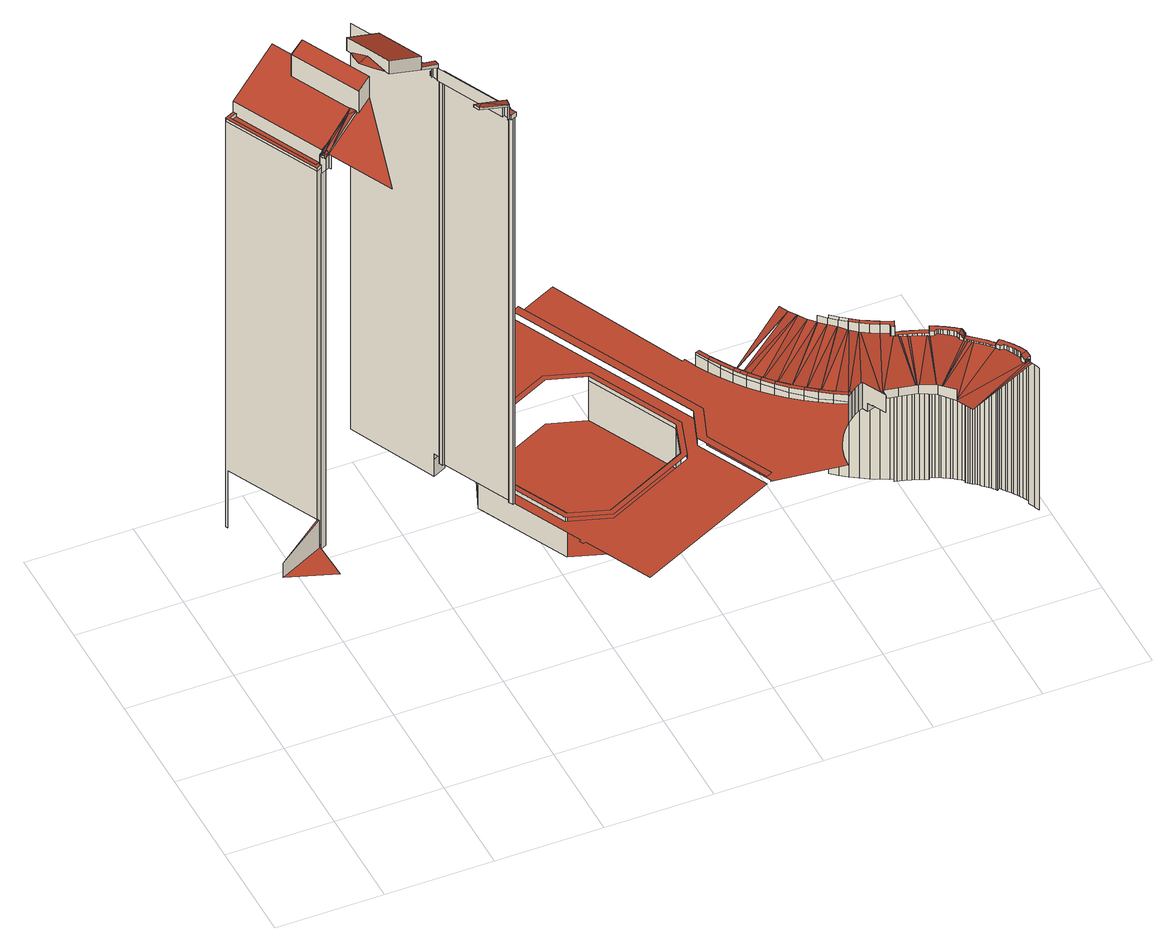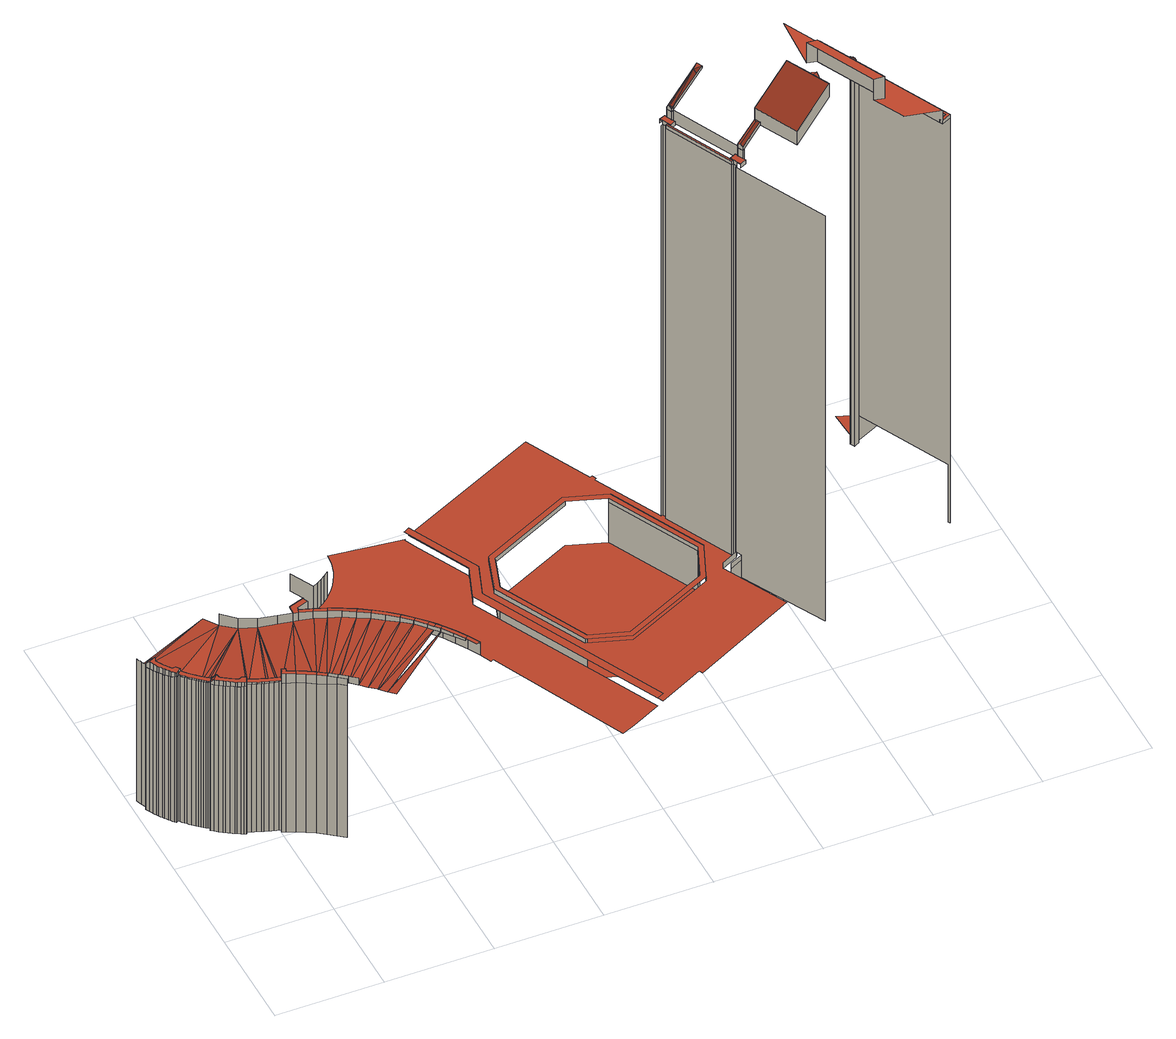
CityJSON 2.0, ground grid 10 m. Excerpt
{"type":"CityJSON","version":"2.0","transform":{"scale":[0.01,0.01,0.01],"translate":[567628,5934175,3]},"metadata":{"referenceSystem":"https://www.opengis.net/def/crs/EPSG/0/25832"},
"CityObjects":{
"building1":{"type":"Building","attributes":{"Grundfläche 2D":"11841.730945","Grundhöhe NN":"3.777"},"children":["building1-1","building1-2","building1-3","building1-4","building1-5","building1-6","building1-7","building1-8","building1-9","building1-10","building1-11","building1-12"],"geometry":[{"type":"MultiSurface","lod":"3","boundaries":[[[0,1,2]],[[2,3,4,0]],[[5,6,7,8,9,10,11]],[[3,12,13,14,15,16,17,18,19,20,4]],[[21,22,23,24,25,26,27,28]],[[6,29,30,31,32,25,24,23,8,7]],[[5,1,0,4,20,19]],[[30,29,6,5,19,18,17]],[[33,14,13,34]],[[30,17,16,15,14,33,35,36,37,38,39,31]],[[35,40,41,38,37,36]],[[41,42,32,31,39,38]],[[43,40,35,33,44]],[[26,25,26,27]],[[27,26,25,32,42,41]],[[42,32,42,41]],[[40,43,44,45,46,47]],[[46,45,47]],[[48,49,50,27]],[[47,51,52,53,54,55,56,57,58,21,28,27,50,49,48,27,41,40]],[[59,60,56,55]],[[54,53,61,62,59,55]],[[63,60,59,62,61]],[[53,52,63,61]],[[64,65,66,67,68,69,70,71,72,73]],[[68,67,66,74,75]],[[76,69,68,75]],[[77,78,74,66,65]],[[75,74,78,79,80,76]],[[81,82,83,84,85]],[[86,87,88]],[[89,87,86]],[[86,88,90,91,89]],[[92,83,82,81,93,87,89,91,94]],[[95,96,90,88]],[[97,98,99,100,101,102,103,104,105,106]],[[107,108,109,110]],[[110,109,104,103]],[[111,112,108,107]],[[113,106,105,114]],[[115,116,96,95]],[[117,118,119,116,115]],[[115,95,120]],[[117,115,121]],[[121,115,120]],[[122,123,99,98]],[[124,125,126,127,128]],[[124,128,127,129,130,131,119,118,117,121,120,132]],[[133,134,112,111]],[[114,135,136,113]],[[122,98,97,137]],[[138,139,140,141]],[[141,140,134,133]],[[142,143,139,138]],[[144,145,146,147,148,149]],[[150,151,152,153]],[[154,155,156,144,149,157,158,159]],[[153,160,161,162]],[[150,153,162,163]],[[153,152,164,160]],[[165,166,167,168,135,114,105,104,109,108,112,134,140,139,143,169,170,171,172,173,174,175,176,177,178],[179,180,181,146,145,144,156,155,154,182,183,184,185,186]],[[151,187,188,189,190,191,164,152]],[[192,193,194,195,196,197,159,158,157,149,148,147,198,199],[200,201,202,203,163,162,161,204]],[[205,206,203,202]],[[207,189,188,205]],[[208,207,201,200]],[[207,205,202,201]],[[208,190,189,207]],[[179,186,185,194,193,192]],[[185,184,195,194]],[[209,210,178,177]],[[211,212,213,214,210,209,215,216,217]],[[218,219,212,211]],[[218,220,221,219]],[[222,223,224,225]],[[222,226,227,223]],[[228,229,225,224]],[[223,230,231,224]],[[223,227,232,230]],[[228,224,233]],[[228,233,234,235]],[[236,235,234]],[[230,237,238,231]],[[239,236,234,233,240,241]],[[230,232,242,237]],[[243,241,240,233,224,231,238,244]],[[238,237,245,246,247]],[[248,249,239,241,243,244]],[[237,242,250,245]],[[244,238,251]],[[251,238,247,252]],[[253,248,244,251]],[[254,255,252,247,246]],[[253,251,252,255,254,256,257,258]],[[245,259,260,246]],[[254,246,261]],[[245,250,262,259]],[[254,261,263,256]],[[264,261,246,260]],[[265,263,261,264]],[[266,267,268,269,270,271,272,273,274,275,276,277,278,279,280,281,282,283,284,285,286,287,288,289,290,291,292,293,294,295,262,250,242,232,227,226,296,297,298,299,300,221,220,301]],[[259,302,303,260]],[[264,260,304]],[[264,304,305,265]],[[306,265,305]],[[304,307,306,305]],[[259,262,295,302]],[[307,304,260,303,308]],[[306,307,308,309,310,311]],[[308,303,309]],[[302,312,313,303]],[[302,295,294,312]],[[310,309,314,315,316,317]],[[263,318,257,256]],[[253,319,248]],[[320,315,314,309,303,313,321,322]],[[312,323,321,313]],[[312,294,293,323]],[[324,325,316,315,320,322]],[[322,321,326]],[[323,327,328,321]],[[329,324,322]],[[323,293,292,327]],[[330,326,321,328,331]],[[332,333,329,322,326,330,331]],[[248,319,334,249]],[[318,335,258,257]],[[331,328,336]],[[337,280,279,338]],[[332,331,336,339,340,341,342,343]],[[344,328,327,345]],[[327,292,291,345]],[[346,281,280,337]],[[347,340,339,336,328,344,348,349]],[[350,325,324]],[[345,351,348,344]],[[345,291,290,351]],[[352,282,281,346]],[[316,353,354,317]],[[355,356,341,340,347,349]],[[357,333,332]],[[329,333,357,358,324]],[[349,348,359]],[[360,283,282,352]],[[311,310,317,354,361]],[[362,355,349,359]],[[363,355,362]],[[265,306,364,365]],[[366,367,368,348,351,369]],[[366,369,351,290,289,288]],[[370,371,285,284,283,360,372,373,374,375]],[[376,353,316]],[[377,378,359,348,368,379]],[[380,381,363,362,359,378,377,379]],[[382,383,263,265,365]],[[285,371,384,385,287,286]],[[288,386,366]],[[364,306,311,361,387]],[[375,388,389,370]],[[366,386,390,367]],[[316,325,350,376]],[[379,368,367,390,391]],[[288,287,392,386]],[[393,380,379,391]],[[386,392,287,385,394,390]],[[391,390,394,385,384,371,370,389,395,396,397,398]],[[356,399,400,401,342,341]],[[402,399,356,355]],[[389,388,403,404,396,395]],[[405,393,391,398]],[[396,404,406,407,398,397]],[[408,332,343,409]],[[343,342,401,409]],[[407,410,411,405,398]],[[393,405,412,413,381,380]],[[414,350,324,358]],[[357,332,408]],[[413,415,416,363,381]],[[355,363,416,402]],[[417,418,411,410]],[[350,414,419,420,421,422,353,376]],[[408,423,424,425,419,414,358,357]],[[426,427,428,429]],[[427,426,430,431]],[[432,433,423,408,409,401]],[[434,432,401,400]],[[435,434,400]],[[431,436,437,427]],[[427,437,438,428]],[[399,435,400]],[[439,440,418,417]],[[416,441,442,435,399,402]],[[442,441,443,436,435]],[[437,444,445,438]],[[411,418,446,447,448,449,450,405]],[[451,441,416,415]],[[451,443,441]],[[444,437,436,443]],[[452,453,454,455,451,415,413,412]],[[456,457,452,412,405,458]],[[459,460,440,439]],[[455,454,453,461,462,463,464,443,451]],[[444,465,466,445]],[[465,444,443,464]],[[462,461,453,452,457,456]],[[467,458,405,450,468,469]],[[465,470,471,466]],[[470,465,464,463]],[[472,473,462,456,458,467]],[[469,468,474,475]],[[470,476,477,471]],[[467,469,475,472]],[[473,472,475,474,478,479,480,481,482,483,484,463,462]],[[440,485,486,487,418]],[[447,446,418,488,489]],[[476,470,463,484]],[[468,450,449,479,478,474]],[[448,490,480,479,449]],[[490,491,481,480]],[[476,492,493,477]],[[418,494,495,496,497,489,488]],[[447,498,448]],[[499,492,483,482,481,491,498]],[[492,476,484,483]],[[493,492,499,498,500,501]],[[498,447,502,500]],[[495,494,418,503,504]],[[502,447,489,497,505,506]],[[505,497,496,495,507,508]],[[460,509,510,440]],[[507,495,504,511,512,513]],[[514,515,511,504,503,418,487,486,516,517,518,519]],[[511,515,520,512]],[[486,485,440,521,522]],[[520,515,514,519,523,524]],[[523,519,518,517,525,526]],[[527,525,517,516,486,522,528,529]],[[522,530,531,528]],[[522,521,440,532,533]],[[530,534,535,531]],[[534,530,536]],[[534,536,537,535]],[[536,538,539,537]],[[536,530,538]],[[540,541,542,543,460]],[[538,530,522,544]],[[510,509,545,546,547,440]],[[539,538,544,548,549,550]],[[551,548,544,522,552]],[[549,548,551,552,553,554]],[[555,552,522,556]],[[552,555,557,553]],[[556,522,558]],[[533,532,440,559,560]],[[440,547,546,560,559]],[[558,522,561]],[[557,555,556,558,562,563]],[[562,558,561,564,565,566]],[[561,522,533]],[[564,567,568,565]],[[564,533,569,570,567]],[[568,567,570,569,571,572]],[[564,561,533]],[[573,571,569,574,575,576,577,578]],[[574,569,533,579,576,575]],[[533,560,580,581]],[[576,579,582,577]],[[579,533,581,582]],[[560,546,583,580]],[[546,545,584,583]],[[545,509,585,584]],[[509,586,587,585]],[[588,460,543,542,589,590]],[[460,588,590,589,591,592,593,594,595,596,597,598,586,509]],[[586,598,599,587]],[[599,598,597,596,600,601]],[[540,602,603,542,541]],[[540,604,605,603,602]],[[600,596,595,594,606,607]],[[594,593,608,606]],[[608,593,592,591,609,610]],[[591,589,611,609]],[[589,612,613,611]],[[612,614,615,613]],[[614,612,589,616]],[[617,616,589,618]],[[618,589,619]],[[620,615,614,616,617,618,621,622]],[[619,589,623]],[[623,589,624]],[[618,619,625,621]],[[624,589,626]],[[626,589,627]],[[625,619,623,624,628,629]],[[627,589,542]],[[624,626,630,628]],[[630,626,627,631,632,633]],[[631,627,542]],[[631,634,635,632]],[[634,631,542]],[[636,634,542]],[[637,638,542,603,605,639,640,641]],[[635,634,636,642,643,644]],[[645,640,639,646,647,648,649,650]],[[642,636,542,651,652,653]],[[643,642,653,652,654,655]],[[651,542,638,656]],[[652,651,656,654]]],"semantics":{"surfaces":[{"type":"RoofSurface"},{"type":"WallSurface"}],"values":[0,1,1,0,1,0,1,1,1,1,0,1,1,1,1,1,1,1,0,0,1,1,0,1,1,0,1,1,1,1,0,0,1,1,1,1,1,1,1,1,1,1,0,0,0,1,1,1,1,1,1,1,1,1,1,1,1,1,1,1,0,0,0,1,1,1,1,1,1,1,1,0,1,1,1,1,0,1,1,0,1,0,1,1,1,0,1,1,1,0,0,1,0,1,1,0,1,1,0,1,0,1,0,1,0,1,1,0,1,0,1,1,1,0,0,0,1,1,1,0,1,1,1,0,1,0,0,0,1,1,1,1,1,0,0,1,1,1,0,1,0,0,0,1,0,1,0,0,1,1,1,0,0,1,0,1,1,0,1,1,0,0,0,1,1,0,0,0,1,1,1,0,0,1,0,0,0,0,0,1,1,1,1,1,1,1,1,1,1,1,1,1,0,1,0,1,0,1,1,0,1,0,1,1,1,0,1,1,1,1,1,1,0,0,0,1,1,1,1,1,0,0,1,1,1,1,0,1,1,0,1,0,1,0,1,1,1,1,0,1,0,1,1,0,0,0,0,1,0,1,0,1,0,0,0,0,1,1,0,1,0,1,0,1,0,1,1,1,1,1,1,1,0,0,1,1,0,0,1,1,1,1,1,1,0,0,0,1,0,0,1,0,0,1,0,1,1,0,1,0,0,1,1,1,0,1,1,1]}}]},
"building1-1":{"type":"BuildingInstallation","parents":["building1"],"geometry":[{"type":"MultiSurface","lod":"3","boundaries":[[[657,658,659,660,39,42,26,661,662,663,22,664]],[[25,26,42,32]],[[25,665,661,26]],[[662,661,665,666]],[[666,24,663,662]],[[23,22,663,24]],[[23,8,664,22]],[[6,658,657,664,8,7]],[[6,29,30,660,659,658]],[[31,39,660,30]],[[32,42,39,31]]],"semantics":{"surfaces":[{"type":"RoofSurface"},{"type":"WallSurface"}],"values":[0,1,1,1,1,1,1,1,1,1,1]}}]},
"building1-2":{"type":"BuildingInstallation","parents":["building1"],"geometry":[{"type":"MultiSurface","lod":"3","boundaries":[[[667,668,669,670,671,672,673,674]],[[675,676,677]],[[677,676,674]],[[678,676,675]],[[679,680,678]],[[680,676,678]],[[681,676,680]],[[682,676,681]],[[683,684,682]],[[684,676,682]],[[685,676,684]],[[674,676,685]],[[686,677,674,673,672]],[[685,687,668,667,674]],[[672,688,50,48,41,678,675,677,686]],[[41,38,679,678]],[[679,38,37,36,35,683,682,681,680]],[[35,40,684,683]],[[40,689,685,684]],[[685,689,690,668,687]],[[690,691,49,692,688,672,671,670,669,668]]],"semantics":{"surfaces":[{"type":"RoofSurface"},{"type":"WallSurface"}],"values":[0,0,0,0,0,0,0,0,0,0,0,0,0,0,1,1,1,1,1,1,1]}}]},
"building1-3":{"type":"BuildingInstallation","parents":["building1"],"geometry":[{"type":"MultiSurface","lod":"3","boundaries":[[[72,71,693,694]],[[73,72,694,695]],[[693,71,70]],[[73,695,64]]],"semantics":{"surfaces":[{"type":"RoofSurface"},{"type":"WallSurface"}],"values":[0,0,1,1]}}]},
"building1-4":{"type":"BuildingInstallation","parents":["building1"],"geometry":[{"type":"MultiSurface","lod":"3","boundaries":[[[696,697,79,698,699,700]],[[78,698,79]],[[701,698,78]],[[701,702,703,704,699,698]],[[81,85,80,79,697,696]],[[77,705,701,78]],[[705,88,86,89,704,703,702,701]],[[87,93,81,696,700,699,704,89]]],"semantics":{"surfaces":[{"type":"RoofSurface"},{"type":"WallSurface"}],"values":[0,0,0,0,1,1,1,1]}}]},
"building1-5":{"type":"BuildingInstallation","parents":["building1"],"geometry":[{"type":"MultiSurface","lod":"3","boundaries":[[[706,707,708,709,710]],[[711,707,706,710]],[[712,713,714]],[[712,715,716,713]],[[717,713,716]],[[711,710,717]],[[710,713,717]],[[718,719,710,709,708]],[[719,720,721,722,713,710]],[[714,713,722]],[[723,724,708,707]],[[708,724,725,125,124,721,720,719,718]],[[120,121,117,715,712,714,722,721,124,132]],[[117,115,716,715]],[[115,95,717,716]],[[95,723,707,711,717]]],"semantics":{"surfaces":[{"type":"RoofSurface"},{"type":"WallSurface"}],"values":[0,0,0,0,0,0,0,0,0,0,1,1,1,1,1,1]}}]},
"building1-6":{"type":"BuildingInstallation","parents":["building1"],"geometry":[{"type":"MultiSurface","lod":"3","boundaries":[[[726,727,728,729,730,731,82]],[[726,82,731,732,83,92,94,91,733,728,727]],[[734,735,729,728,733]],[[110,736,737,730,729,735,738,107]],[[732,731,730,737,739]]],"semantics":{"surfaces":[{"type":"RoofSurface"},{"type":"WallSurface"}],"values":[0,1,1,1,1]}}]},
"building1-7":{"type":"BuildingInstallation","parents":["building1"],"geometry":[{"type":"MultiSurface","lod":"3","boundaries":[[[740,738,735,741,742,743,744,745]],[[734,746,747,748,743,742,741,735]],[[141,133,745,744]],[[133,111,740,745]],[[111,107,738,740]]],"semantics":{"surfaces":[{"type":"RoofSurface"},{"type":"WallSurface"}],"values":[0,1,1,1,1]}}]},
"building1-8":{"type":"BuildingInstallation","parents":["building1"],"geometry":[{"type":"MultiSurface","lod":"3","boundaries":[[[749,750,751,118,752,753,754,128,755,756,757,758]],[[752,118,751,759,119,131,130,129,127,760,755,128,754,753]],[[761,762,756,755,760]],[[762,763,764,138,141,744,743,750,749,758,757,756]],[[759,751,750,743,748]]],"semantics":{"surfaces":[{"type":"RoofSurface"},{"type":"WallSurface"}],"values":[0,1,1,1,1]}}]},
"building1-9":{"type":"BuildingInstallation","parents":["building1"],"geometry":[{"type":"MultiSurface","lod":"3","boundaries":[[[765,766,767,768,769,770,771,772,773,774,775,776,777,778,491,490,779,780,781,782,783,784,785,786,787,788,789,790,791,792,793,794,795,796,797,798,799,800,801,802]],[[448,803,779,490]],[[803,804,780,779]],[[804,805,781,780]],[[781,805,806,782]],[[806,446,783,782]],[[488,807,786,785,784,783,446,808]],[[809,788,787,786,807,810]],[[809,494,789,788]],[[811,791,790,789,494,503]],[[812,793,792,791,811,813]],[[814,796,795,794,793,812,815,816]],[[797,796,814,817]],[[487,485,818,801,800,799,798,797,817,819]],[[522,486,516,517,767,766,765,802]],[[517,518,519,769,768,767]],[[519,514,515,771,770,769]],[[772,771,515,511]],[[511,504,495,774,773,772]],[[497,776,775,774,495,496]],[[497,489,447,778,777,776]],[[447,498,491,778]]],"semantics":{"surfaces":[{"type":"RoofSurface"},{"type":"WallSurface"}],"values":[0,1,1,1,1,1,1,1,1,1,1,1,1,1,1,1,1,1,1,1,1,1]}}]},
"building1-10":{"type":"BuildingInstallation","parents":["building1"],"geometry":[{"type":"MultiSurface","lod":"3","boundaries":[[[820,821,822,823,824,825,826,827,828,829,830,831,832,833,834,835,836,837,838,839,840,841,842,843,844,845,846,847,848,849,850,851,852,853,854]],[[855,856,852]],[[856,853,852]],[[857,858,856,855]],[[859,860,853,856]],[[861,862,863,533,579,860,859,856,858]],[[534,530,836,835]],[[522,802,837,836,530]],[[802,801,838,837]],[[521,864,840,839,838,801,818]],[[864,865,866,842,841,840]],[[866,867,843,842]],[[867,868,844,843]],[[868,869,845,844]],[[869,870,871,847,846,845]],[[871,872,848,847]],[[872,873,874,850,849,848]],[[874,875,851,850]],[[851,875,876,855,852]],[[876,532,877,861,858,857,855]],[[579,576,853,860]],[[576,575,574,569,821,820,854,853]],[[569,570,567,823,822,821]],[[567,564,824,823]],[[564,561,558,826,825,824]],[[558,556,555,828,827,826]],[[555,552,829,828]],[[552,551,548,831,830,829]],[[548,544,538,833,832,831]],[[538,536,834,833]],[[536,534,835,834]]],"semantics":{"surfaces":[{"type":"RoofSurface"},{"type":"WallSurface"}],"values":[0,0,0,0,0,1,1,1,1,1,1,1,1,1,1,1,1,1,1,1,1,1,1,1,1,1,1,1,1,1,1]}}]},
"building1-11":{"type":"BuildingInstallation","parents":["building1"],"geometry":[{"type":"MultiSurface","lod":"3","boundaries":[[[878,879,880,881,882,883,884,885,886,887,863,862,861,888,889,890,891,892,893,894,895,896,897,898,899,900,901,902,903,904,905,906,907,908,909,910,911,912,913,914,915,916,917]],[[877,918,559,919,890,889,888,861]],[[920,891,890,919,547,921]],[[892,920,921,922]],[[922,510,923,894,893,892]],[[924,897,896,895,894,923,925,926]],[[927,900,899,898,897,924,928,929]],[[901,900,927,930]],[[930,931,932,933,904,903,902,901]],[[933,934,935,936,588,908,907,906,905,904]],[[588,937,909,908]],[[589,591,915,914]],[[591,592,593,917,916,915]],[[593,594,878,917]],[[594,595,596,880,879,878]],[[596,597,598,882,881,880]],[[598,586,883,882]],[[884,883,586,509]],[[509,545,885,884]],[[545,546,886,885]],[[546,560,887,886]],[[560,533,863,887]]],"semantics":{"surfaces":[{"type":"RoofSurface"},{"type":"WallSurface"}],"values":[0,1,1,1,1,1,1,1,1,1,1,1,1,1,1,1,1,1,1,1,1,1]}}]},
"building1-12":{"type":"BuildingInstallation","parents":["building1"],"geometry":[{"type":"MultiSurface","lod":"3","boundaries":[[[938,939,940,941,942,943,944,945,946,947,948,949,950,951,952,953,954,955,956,957,958,959,960,961,962,963,964,965,966,967,968,969,970,971,972,973]],[[972,971,974,975,976,977,978]],[[979,976,975]],[[589,914,952,951,612]],[[914,913,953,952]],[[913,912,954,953]],[[912,911,955,954]],[[956,955,911]],[[910,909,957,956]],[[980,981,959,958,957,909,937]],[[981,982,983,961,960,959]],[[983,984,985,963,962,961]],[[985,986,964,963]],[[986,987,988,966,965,964]],[[988,989,967,966]],[[989,990,968,967]],[[990,991,969,968]],[[991,992,970,969]],[[992,993,971,970]],[[993,543,541,975,974,971]],[[979,975,541]],[[541,994,976,979]],[[542,651,978,977,976,994,995,996,997,998]],[[651,652,972,978]],[[652,653,642,938,973,972]],[[642,636,634,940,939,938]],[[634,631,941,940]],[[631,627,626,943,942,941]],[[626,624,944,943]],[[624,623,619,946,945,944]],[[619,618,947,946]],[[618,617,616,614,950,949,948,947]],[[614,612,951,950]]],"semantics":{"surfaces":[{"type":"RoofSurface"},{"type":"WallSurface"}],"values":[0,0,0,1,1,1,1,1,1,1,1,1,1,1,1,1,1,1,1,1,1,1,1,1,1,1,1,1,1,1,1,1,1]}}]}
},
"vertices":[
[473,1327,2166],[464,1344,2166],[49,1120,2016],[49,1120,1858],[473,1327,1862],[462,1346,2166],[462,1346,6030],[43,2210,6030],[32,2233,6030],[32,2233,1530],[43,2210,1530],[43,2210,2166],[498,967,1858],[481,1308,1862],[531,1332,1862],[522,1351,1862],[519,1357,1862],[512,1371,1862],[487,1358,1862],[462,1346,1862],[464,1344,1862],[122,2277,6182],[122,2277,6067],[122,2277,6030],[136,2249,6030],[537,1421,6030],[537,1421,6067],[537,1421,6180],[136,2249,6182],[487,1358,6030],[512,1371,6030],[505,1386,6030],[544,1405,6030],[531,1332,6030],[481,1308,6030],[531,1332,6155],[522,1351,6155],[519,1357,6155],[505,1386,6155],[505,1386,6067],[570,1351,6180],[544,1405,6180],[544,1405,6067],[570,1351,6067],[570,1351,6030],[581,1329,6030],[581,1329,6067],[581,1329,6180],[630,1447,6234],[884,1520,6380],[631,1448,6235],[866,739,6178],[1035,1562,6467],[909,1501,6388],[898,1524,6388],[594,2150,6390],[720,2212,6468],[580,2499,6469],[579,2501,6469],[594,2150,6630],[720,2212,6697],[909,1501,6630],[898,1524,6630],[1035,1562,6697],[1254,1726,6540],[1273,1685,6540],[1273,1685,6686],[1173,1892,6686],[1074,2095,6686],[1074,2095,6540],[1095,2053,6540],[1095,2053,6547],[1173,1892,6607],[1254,1726,6547],[1650,1868,6446],[1451,2278,6446],[1451,2278,6293],[1650,1868,6293],[1650,1868,6322],[1624,1922,6322],[1624,1922,6293],[1825,2021,6161],[1825,2021,6075],[1825,2021,6030],[1813,2015,6030],[1813,2015,6168],[1839,1964,6168],[1837,1996,6161],[1838,1963,6168],[1850,1969,6161],[1838,1963,6030],[1850,1969,6030],[1830,2009,6030],[1830,2009,6161],[1837,1996,6030],[2143,1329,6171],[2143,1329,6030],[1876,2101,1757],[1876,2101,1697],[1876,2101,1507],[1483,2907,1529],[1483,2907,6030],[1900,2052,6030],[1903,2045,6030],[1903,2045,1697],[1900,2052,1697],[1900,2052,1757],[1906,2002,6030],[1906,2002,1697],[1889,2037,1697],[1889,2037,6030],[1921,2009,6030],[1921,2009,1697],[1900,2053,1757],[1900,2053,1697],[2144,1329,6170],[2144,1329,6030],[2161,1337,6159],[2161,1337,6075],[2161,1337,6030],[2172,1313,6160],[2161,1336,6159],[1999,2163,1697],[1999,2163,1507],[2185,1284,6160],[2168,1276,6171],[2168,1276,6030],[2185,1284,6030],[2185,1284,6075],[2181,1292,6030],[2172,1313,6030],[2161,1336,6030],[2181,1292,6160],[2233,1369,6030],[2233,1369,1697],[2058,2132,1697],[2058,2132,1757],[1999,2163,1757],[2234,1317,6030],[2234,1317,1697],[2214,1360,1697],[2214,1360,6030],[2254,1326,6030],[2254,1326,1697],[2105,1846,1697],[2114,1826,1697],[2541,948,1697],[2541,948,1742],[2114,1826,1742],[2105,1846,1742],[2577,989,1697],[2577,989,1254],[2160,1848,1254],[2160,1848,1697],[2250,2213,1697],[2243,2195,1697],[2113,1867,1697],[2113,1867,1742],[2243,2195,1742],[2250,2213,1742],[2290,2176,1697],[2290,2176,1742],[2160,1848,1742],[2577,989,1742],[2290,2176,1254],[3193,3424,1697],[2771,3210,1697],[2754,3242,1697],[1753,2736,1697],[2567,685,1697],[2546,675,1697],[2547,673,1697],[2564,635,1697],[2587,645,1697],[2891,21,1697],[2892,21,1697],[4255,676,1697],[3929,1350,1697],[4041,1667,1697],[3785,1239,1697],[3766,1229,1697],[2923,820,1697],[2268,2222,1697],[3101,2626,1697],[3484,2500,1697],[3909,1623,1697],[3903,1603,1697],[2919,875,1254],[3744,1275,1254],[3855,1619,1254],[3448,2459,1254],[3105,2572,1254],[3785,1239,1742],[3903,1603,1742],[3909,1623,1742],[3484,2500,1742],[3101,2626,1742],[2268,2222,1742],[2923,820,1742],[3766,1229,1742],[3448,2459,1742],[3855,1619,1742],[3744,1275,1742],[2919,875,1742],[3105,2572,1742],[3744,1275,1697],[2919,875,1697],[3855,1619,1697],[3448,2459,1697],[3929,1350,1780],[4041,1667,1780],[4007,1334,1780],[4126,1667,1780],[3262,3457,1780],[3193,3424,1780],[4255,676,1780],[4300,698,1780],[4312,703,1780],[4007,1334,1697],[4126,1667,1697],[4007,1334,1690],[4126,1667,1690],[4334,2265,1818],[4391,2156,1811],[4391,2156,1834],[4334,2265,1837],[4334,2265,1690],[4391,2156,1690],[4425,2176,1834],[4370,2281,1837],[4455,2050,1796],[4455,2050,1831],[4455,2050,1690],[4425,2175,1834],[4425,2175,1811],[4425,2176,1811],[4427,2173,1810],[4525,1947,1788],[4525,1947,1827],[4487,2071,1796],[4427,2173,1834],[4487,2071,1831],[4525,1947,1690],[4555,1972,1827],[4556,1970,1827],[4602,1848,1781],[4602,1848,1824],[4563,1898,1825],[4556,1970,1788],[4555,1972,1789],[4602,1848,1690],[4557,1970,1827],[4594,1922,1825],[4557,1970,1788],[4632,1873,1823],[4596,1919,1825],[4632,1873,1781],[4596,1919,1784],[4594,1922,1785],[4684,1754,1781],[4684,1754,1819],[4633,1872,1823],[4684,1754,1690],[4633,1872,1781],[4712,1781,1819],[4712,1781,1781],[4312,703,1690],[4300,698,1690],[4966,618,1690],[4968,618,1690],[4972,669,1690],[4981,721,1690],[4993,773,1690],[5010,824,1690],[5031,874,1690],[5056,923,1690],[5085,970,1690],[5117,1014,1690],[5153,1055,1690],[5192,1093,1690],[5233,1128,1690],[5277,1159,1690],[5321,1186,1690],[5367,1209,1690],[5368,1209,1690],[5394,1156,1690],[5400,1158,1690],[5505,1193,1690],[5396,1258,1690],[5391,1260,1690],[5284,1308,1690],[5175,1366,1690],[5069,1431,1690],[4966,1503,1690],[4867,1580,1690],[4773,1664,1690],[4285,2376,1690],[4258,2363,1690],[3662,3649,1690],[3530,3588,1690],[3262,3457,1690],[4265,801,1690],[4773,1664,1766],[4773,1664,1815],[4713,1780,1819],[4713,1780,1781],[4715,1779,1780],[4715,1779,1819],[4799,1693,1815],[4800,1692,1815],[4800,1692,1766],[4799,1693,1766],[4867,1580,1751],[4867,1580,1810],[4802,1691,1815],[4892,1610,1810],[4892,1610,1751],[4802,1691,1766],[5317,2397,1781],[5265,2465,1788],[4895,1608,1810],[4966,1503,1806],[4989,1534,1805],[4966,1503,1743],[4989,1534,1744],[4895,1608,1751],[4990,1533,1805],[5069,1431,1728],[5069,1431,1801],[4990,1533,1744],[4993,1531,1805],[5090,1464,1800],[5090,1464,1730],[4993,1531,1744],[5218,2533,1803],[5267,2463,1788],[5091,1463,1800],[5233,1128,1979],[5192,1093,1979],[5094,1461,1800],[5194,1400,1795],[5194,1400,1729],[5094,1461,1729],[5091,1463,1730],[5175,1366,1796],[5175,1366,1728],[5277,1159,1979],[5196,1399,1795],[5284,1308,1790],[5301,1344,1790],[5502,2204,1765],[5284,1308,1713],[5321,1186,1979],[5439,2263,1766],[5437,2264,1766],[5301,1344,1715],[5196,1399,1729],[5569,2147,1765],[5506,2200,1765],[5302,1343,1790],[5367,1209,1979],[5380,2325,1766],[5302,1343,1714],[5304,1342,1714],[5376,2328,1766],[5322,2391,1781],[5396,1258,1706],[5396,1258,1785],[5391,1260,1785],[5391,1260,1706],[5417,1109,1780],[5394,1156,1780],[5368,1209,1979],[5477,987,1979],[5477,987,1787],[5417,1109,1787],[5441,2261,1765],[5406,1296,1785],[5304,1342,1790],[5411,1294,1785],[5411,1294,1707],[5406,1296,1707],[5319,2394,1781],[5319,2395,1781],[5400,1158,1780],[5505,1193,1780],[5509,1214,1690],[5377,2327,1766],[5562,1155,1787],[5562,1155,1780],[5509,1214,1780],[5523,1251,1780],[5507,1206,1690],[5523,1251,1695],[5507,1206,1780],[5565,1188,1780],[5565,1195,1780],[5566,1212,1780],[5567,1243,1779],[5643,2091,1743],[5642,2092,1743],[5639,2094,1743],[5648,2088,1742],[5565,1188,1787],[5565,1195,1787],[5567,1243,1691],[5566,1212,1787],[5567,1243,1787],[5571,2145,1764],[5573,2144,1764],[5701,1219,1787],[5701,1219,1691],[5727,2034,1734],[5720,2039,1734],[5503,2202,1765],[5716,2041,1735],[5715,2042,1735],[5864,1186,1787],[5864,1186,1691],[5503,2202,1838],[5502,2204,1838],[5441,2261,1840],[5439,2263,1840],[5571,2145,1837],[5569,2147,1837],[5506,2200,1838],[5529,2231,1766],[5595,2175,1766],[5595,2175,78],[5529,2231,78],[5529,2231,1838],[5595,2175,1837],[5639,2094,1836],[5573,2144,1837],[5642,2092,1836],[5643,2091,1836],[5664,2123,1836],[5664,2123,1743],[5664,2123,78],[6011,1119,1787],[6011,1119,1676],[5715,2042,1835],[5648,2088,1836],[5735,2075,1835],[5735,2075,1736],[5735,2075,78],[5995,1868,1726],[6003,1911,1728],[5983,1915,1728],[5971,1882,1726],[5964,1885,1727],[5716,2041,1835],[5789,1997,1734],[5789,1997,1834],[5727,2034,1835],[5720,2039,1835],[5866,1956,1734],[5797,1993,1734],[5868,1955,1734],[6133,1001,1787],[6133,1001,1661],[5797,1993,1834],[5866,1956,1833],[5883,1991,1833],[5809,2031,1834],[5809,2031,1736],[5809,2031,78],[5943,1920,1730],[5938,1894,1728],[5934,1895,1728],[5883,1991,1736],[5883,1991,78],[5943,1920,1832],[5868,1955,1833],[5938,1894,1832],[5934,1895,1832],[5960,1955,1728],[5960,1955,78],[5964,1885,1832],[5971,1882,1832],[5983,1915,1832],[5983,1916,1832],[5985,1920,1832],[5993,1943,1832],[5960,1955,1832],[6232,1782,1715],[6246,1823,1717],[6223,1786,1716],[6014,1863,1719],[6023,1905,1721],[5983,1915,1736],[5983,1916,1736],[5993,1943,1728],[5993,1943,78],[6070,1846,1719],[6082,1887,1721],[6063,1893,1721],[6043,1900,1721],[5983,1916,1728],[5985,1920,1728],[5983,1916,78],[5985,1920,78],[6003,1911,78],[6088,1840,1716],[6102,1880,1717],[6043,1900,78],[6023,1905,78],[6082,1887,78],[6063,1893,78],[6574,1606,1694],[6540,1577,1693],[6121,1874,1717],[6121,1874,78],[6102,1880,78],[6160,1859,1717],[6141,1867,1717],[6236,1827,1717],[6218,1836,1717],[6199,1844,1717],[6180,1851,1717],[6141,1867,78],[6241,1778,1715],[6255,1818,1717],[6180,1851,78],[6160,1859,78],[6218,1836,78],[6199,1844,78],[6236,1827,78],[6255,1818,78],[6246,1823,78],[6266,1841,1717],[6266,1841,78],[6479,1624,1697],[6510,1657,1698],[6266,1842,1717],[6266,1842,78],[6267,1842,1717],[6267,1842,78],[6284,1834,1713],[6284,1834,78],[6217,858,1646],[6839,1184,1660],[6880,1205,1661],[6834,1193,1661],[6301,1825,1709],[6558,1619,1694],[6542,1632,1694],[6510,1601,1693],[6306,1823,1709],[6306,1823,78],[6301,1825,78],[6319,1816,1709],[6336,1807,1709],[6336,1807,78],[6319,1816,78],[6353,1798,1709],[6370,1788,1709],[6353,1798,78],[6386,1778,1706],[6495,1613,1697],[6526,1645,1698],[6403,1767,1706],[6386,1778,78],[6370,1788,78],[6419,1756,1702],[6419,1756,78],[6403,1767,78],[6435,1745,1702],[6435,1745,78],[6467,1723,1702],[6451,1734,1702],[6467,1723,78],[6451,1734,78],[6482,1711,78],[6482,1711,1702],[6497,1699,1702],[6498,1699,1702],[6498,1699,78],[6497,1699,78],[6525,1676,1702],[6526,1645,78],[6510,1657,78],[6525,1676,78],[6542,1632,78],[6558,1619,78],[6574,1606,78],[6590,1593,1694],[6590,1593,78],[6683,1432,1693],[6717,1458,1694],[6714,1456,1694],[6704,1474,1694],[6691,1489,1694],[6677,1505,1694],[6663,1520,1694],[6649,1535,1694],[6635,1550,1694],[6620,1564,1694],[6605,1579,1694],[6605,1579,78],[6635,1550,78],[6620,1564,78],[6852,1169,1660],[6888,1186,1661],[6859,1151,1656],[6896,1167,1657],[6663,1520,78],[6649,1535,78],[6677,1505,78],[6704,1474,78],[6691,1489,78],[6717,1458,78],[6735,1473,1694],[6735,1473,78],[6748,1458,1687],[6748,1458,78],[6760,1444,1680],[6764,1439,1680],[6771,1429,1680],[6783,1414,1672],[6760,1444,78],[6771,1429,78],[6764,1439,78],[6794,1399,1672],[6805,1384,1668],[6783,1414,78],[6816,1368,1668],[6826,1353,1668],[6805,1384,78],[6794,1399,78],[6816,1368,78],[6836,1337,1668],[6836,1337,78],[6826,1353,78],[6846,1320,1664],[6846,1320,78],[6855,1304,1661],[6888,1186,78],[6880,1205,78],[6904,1148,1657],[6904,1148,78],[6896,1167,78],[6865,1288,1661],[6865,1288,78],[6855,1304,78],[6912,1129,78],[6912,1129,1657],[6919,1109,1653],[6927,1090,1653],[6927,1090,78],[6919,1109,78],[6901,1217,1661],[6882,1254,1661],[6873,1271,1661],[6882,1254,78],[6873,1271,78],[6901,1217,78],
[43,2210,6067],[462,1346,6067],[487,1358,6067],[512,1371,6067],[473,1390,6067],[69,2216,6067],[136,2249,6067],[32,2233,6067],[473,1390,6030],[69,2216,6030],
[869,1506,6414],[890,1508,6416],[886,1515,6416],[884,1519,6416],[879,1530,6416],[863,1562,6416],[847,1540,6414],[817,1500,6409],[630,1447,6253],[558,1376,6210],[631,1448,6254],[544,1405,6193],[505,1386,6165],[512,1371,6173],[519,1357,6180],[522,1351,6176],[531,1332,6165],[570,1351,6193],[570,1352,6193],[801,1531,6373],[828,1478,6373],[863,1562,6380],[570,1352,6180],[890,1508,6380],[886,1515,6380],[879,1530,6380],
[1078,1962,6572],[1071,1840,6607],[1173,1769,6572],
[1825,2021,6203],[1813,2015,6210],[1654,1907,6330],[1837,1996,6221],[1830,2009,6212],[1651,1869,6322],[1838,1963,6211],[1839,1964,6210],[1850,1969,6204],[1651,1869,6292],
[1836,1175,6410],[1810,1176,6412],[1834,1123,6412],[1848,1136,6410],[1886,1173,6405],[1872,1204,6371],[2161,1336,6195],[2171,1312,6218],[2172,1313,6217],[2161,1337,6193],[2144,1329,6204],[2143,1329,6204],[1896,1151,6371],[2167,1276,6192],[2168,1276,6191],[2185,1284,6180],[2181,1292,6191],[1810,1176,6387],[1834,1123,6388],[2167,1276,6172],
[1830,2009,6075],[1837,1996,6075],[1862,1945,6075],[1920,1973,6075],[1871,2074,6075],[1813,2045,6075],[1813,2045,6030],[1862,1945,6030],[1920,1973,6030],[1920,1973,6067],[1889,2037,6067],[1871,2074,6067],[1906,2002,6067],[1871,2074,6030],
[1921,2009,6067],[1920,1972,6067],[2198,1394,6067],[2198,1393,6067],[2214,1360,6067],[2233,1369,6067],[1920,1972,6030],[2198,1394,6030],[2198,1393,6030],
[2214,1360,6075],[2198,1393,6075],[2146,1369,6075],[2161,1336,6075],[2172,1313,6075],[2181,1292,6075],[2194,1264,6075],[2247,1288,6075],[2237,1308,6075],[2234,1317,6075],[2146,1369,6030],[2194,1264,6030],[2247,1288,6030],[2247,1288,6067],[2237,1308,6067],[2234,1317,6067],
[6246,1823,1736],[6236,1827,1736],[6218,1836,1736],[6199,1844,1736],[6180,1851,1736],[6160,1859,1736],[6141,1867,1736],[6121,1874,1736],[6102,1880,1736],[6082,1887,1736],[6063,1893,1736],[6043,1900,1736],[6023,1905,1736],[6003,1911,1736],[5972,1875,1736],[5975,1874,1736],[5976,1874,1736],[5992,1869,1736],[5995,1868,1736],[6011,1864,1736],[6014,1863,1736],[6031,1858,1736],[6050,1853,1736],[6069,1846,1736],[6070,1846,1736],[6088,1840,1736],[6107,1833,1736],[6126,1826,1736],[6145,1819,1736],[6161,1812,1736],[6163,1812,1736],[6182,1804,1736],[6200,1796,1736],[6219,1788,1736],[6223,1786,1736],[6232,1782,1736],[6237,1779,1736],[6255,1818,1736],[5972,1875,1726],[5975,1874,1726],[5976,1874,1726],[5992,1869,1726],[6031,1858,1719],[6011,1864,1720],[6069,1846,1719],[6050,1853,1719],[6107,1833,1716],[6145,1819,1716],[6126,1826,1716],[6182,1804,1716],[6161,1812,1716],[6163,1812,1716],[6200,1796,1716],[6237,1779,1715],[6219,1788,1716],
[6482,1711,1758],[6467,1723,1758],[6451,1734,1758],[6435,1745,1758],[6419,1756,1758],[6403,1767,1758],[6386,1778,1758],[6370,1788,1758],[6353,1798,1758],[6336,1807,1758],[6319,1816,1758],[6306,1823,1758],[6301,1825,1758],[6284,1834,1758],[6267,1842,1758],[6266,1842,1758],[6266,1841,1758],[6255,1818,1758],[6237,1779,1758],[6241,1778,1758],[6274,1762,1758],[6279,1764,1758],[6306,1776,1758],[6316,1771,1758],[6332,1761,1758],[6348,1752,1758],[6364,1742,1758],[6380,1732,1758],[6396,1722,1758],[6411,1711,1758],[6427,1700,1758],[6446,1686,1758],[6453,1647,1758],[6498,1699,1758],[6497,1699,1758],[6454,1645,1758],[6498,1643,1721],[6479,1624,1724],[6481,1622,1721],[6510,1657,1721],[6525,1676,1721],[6481,1622,1709],[6498,1643,1709],[6510,1657,1709],[6274,1762,1712],[6279,1764,1712],[6306,1776,1712],[6316,1771,1712],[6332,1761,1711],[6348,1752,1710],[6364,1742,1708],[6380,1732,1707],[6396,1722,1706],[6411,1711,1705],[6427,1700,1704],[6446,1686,1702],[6454,1645,1699],[6481,1622,1697],
[6663,1520,1709],[6649,1535,1709],[6635,1550,1709],[6620,1564,1709],[6605,1579,1709],[6590,1593,1709],[6574,1606,1709],[6558,1619,1709],[6542,1632,1709],[6526,1645,1709],[6485,1620,1709],[6495,1613,1709],[6501,1608,1709],[6510,1601,1709],[6533,1583,1709],[6540,1577,1709],[6549,1570,1709],[6563,1557,1709],[6564,1556,1709],[6579,1542,1709],[6591,1531,1709],[6594,1528,1709],[6609,1514,1709],[6624,1499,1709],[6632,1490,1709],[6638,1484,1709],[6652,1469,1709],[6658,1461,1709],[6665,1453,1709],[6678,1437,1709],[6683,1432,1709],[6684,1431,1709],[6714,1455,1709],[6714,1456,1709],[6715,1456,1709],[6716,1457,1709],[6717,1458,1709],[6704,1474,1709],[6691,1489,1709],[6677,1505,1709],[6485,1620,1697],[6501,1608,1696],[6517,1596,1709],[6517,1596,1693],[6533,1583,1693],[6549,1570,1692],[6579,1542,1692],[6563,1557,1692],[6564,1556,1692],[6609,1514,1692],[6591,1531,1692],[6594,1528,1692],[6624,1499,1692],[6632,1490,1692],[6638,1484,1692],[6652,1469,1692],[6658,1461,1692],[6665,1453,1692],[6678,1437,1693],[6684,1431,1692],
[6865,1288,1736],[6855,1304,1736],[6846,1320,1736],[6836,1337,1736],[6826,1353,1736],[6816,1368,1736],[6805,1384,1736],[6794,1399,1736],[6783,1414,1736],[6771,1429,1736],[6764,1439,1736],[6760,1444,1736],[6748,1458,1736],[6735,1473,1736],[6717,1458,1736],[6716,1457,1736],[6715,1456,1736],[6714,1456,1736],[6714,1455,1736],[6684,1431,1736],[6694,1417,1736],[6711,1396,1736],[6722,1397,1736],[6743,1399,1736],[6750,1390,1736],[6761,1375,1736],[6771,1360,1736],[6782,1345,1736],[6792,1330,1736],[6801,1315,1736],[6810,1300,1736],[6819,1284,1736],[6831,1263,1736],[6819,1221,1736],[6882,1254,1736],[6873,1271,1736],[6834,1193,1708],[6839,1184,1699],[6840,1184,1698],[6875,1203,1698],[6901,1217,1698],[6839,1184,1698],[6694,1417,1691],[6711,1396,1688],[6722,1397,1687],[6743,1399,1687],[6750,1390,1686],[6761,1375,1684],[6771,1360,1682],[6782,1345,1680],[6792,1330,1678],[6801,1315,1676],[6810,1300,1674],[6819,1284,1672],[6831,1263,1669],[6819,1221,1664],[6840,1184,1660],[6844,1186,1660],[6844,1186,1691],[6875,1203,1691],[6880,1205,1691]
]}
